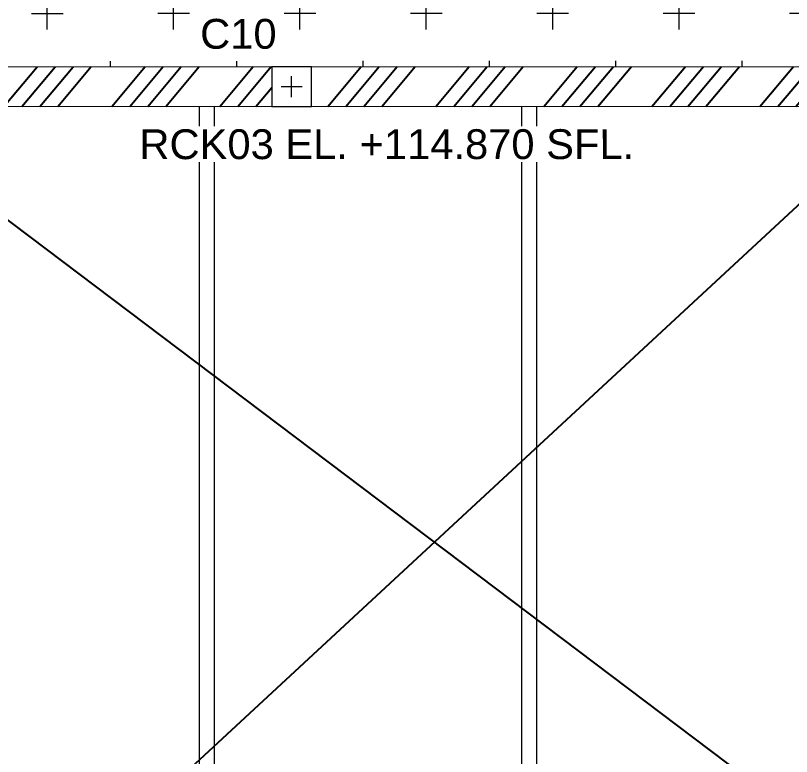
# Model space of a CAD drawing. Header units: millimetres. Extents: x 652937 to 1670132, y 1473552 to 2851037.
# Drawn here: x 714371 to 718271, y 1510774 to 1514500 of the extents above; entities that cross this region are included whole.
import ezdxf

# ---------------------------------------------------------------- set-up
doc = ezdxf.new("R2010")
doc.units = ezdxf.units.MM
doc.linetypes.add('HIDDEN', pattern=[0.375, 0.25, -0.125])
for name, color, linetype, lineweight in [('A-010-M_LINE', 3, 'Continuous', 9), ('A-230-M_FLOOR', 2, 'Continuous', 25), ('A-FLOR-E', 2, 'Continuous', 9), ('A-WALL', 2, 'Continuous', 25), ('S-230-A-FLOOR', 2, 'Continuous', 9)]:
    doc.layers.add(name, color=color, linetype=linetype, lineweight=lineweight)
doc.layers.add('DIM', color=1, linetype='Continuous')
doc.layers.add('TEXT', color=3, linetype='Continuous')
doc.styles.add('Arial', font='arial.ttf')

# ---------------------------------------------------------------- blocks, each defined once
blk = doc.blocks.new('opening')
at = {"layer": 'A-230-M_FLOOR', "color": 15, "linetype": 'HIDDEN', "ltscale": 30}
for p, q in [((6.9573, -9.8109), (11.8381, -3.3459)), ((6.9582, -3.3452), (11.8381, -8.6111))]:
    blk.add_line(p, q, dxfattribs=at)
blk = doc.blocks.new('1')
at = {"layer": 'A-010-M_LINE', "color": 252}
for p, q in [((274198, -47136.4), (279178, -47136.4)), ((274198, -47211.4), (279178, -47211.4)), ((274198, -48756.4), (279178, -48756.4)), ((274198, -48831.4), (279178, -48831.4))]:
    blk.add_line(p, q, dxfattribs=at)
blk = doc.blocks.new('C10')
at = {"layer": 'S-230-A-FLOOR', "color": 251}
for p, q in [((0, 0.0525), (0, -0.0525)), ((-0.0525, 0), (0.0525, 0))]:
    blk.add_line(p, q, dxfattribs=at)
at = {"layer": 'S-230-A-FLOOR', "color": 5}
blk.add_lwpolyline([(-0.1, 0.1), (-0.1, -0.1), (0.1, -0.1), (0.1, 0.1)], close=True, dxfattribs=at)
blk = doc.blocks.new('W-1-PP18-ST_ENT3_REV02_20260413-050421_PP18_ENT3_MAIN_PLAN')
at = {"layer": 'A-FLOR-E'}
h = blk.add_hatch(dxfattribs=at)
h.set_pattern_fill('CROSS', color=250, scale=50, angle=210.769)
h.set_pattern_definition([(90.0083, (9903.9, -26817.58), (-317.546, 317.454), [158.75, -476.25]), (180.0083, (9983.25, -26738.2), (-317.454, -317.546), [158.75, -476.25])])
h.paths.add_polyline_path([(10552.8, -11720.1), (10552.7, -10920), (11302.5, -10919.9), (11302.6, -11720)], flags=16)
h.paths.add_polyline_path([(18712.4, -10369.2), (18712.7, -10275.1), (20062.2, -10275), (20062.2, -7304.8), (20062.2, 1006.5), (8350.2, 1013.8), (8352.6, -15559), (13097.4, -15549.9), (13097.4, -10370)])
at = {"layer": 'TEXT'}
h = blk.add_hatch(dxfattribs=at)
h.set_pattern_fill('ANSI34', color=250, scale=21.831008, angle=305.769)
h.set_pattern_definition([(230.0083, (16484.82, -22407.65), (318.622, -267.277), []), (230.0083, (16387.17, -22416.2), (318.622, -267.277), []), (230.0083, (16289.52, -22424.77), (318.622, -267.277), []), (230.0083, (16191.87, -22433.32), (318.622, -267.277), [])])
h.paths.add_polyline_path([(8351.9, -15550.1), (8350.2, 1004.8), (20060.2, 1006.6), (20061.9, -15548.3)], flags=16)
h.paths.add_polyline_path([(8201.9, -15700.1), (8201.1, 1155.7), (20210.7, 1155.9), (20211.5, -15699.8)])
h = blk.add_hatch(dxfattribs=at)
h.set_pattern_fill('ANSI34', color=250, scale=21.831008, angle=305.769)
h.set_pattern_definition([(230.0083, (10896.3, -22408.46), (318.622, -267.277), []), (230.0083, (10798.65, -22417), (318.622, -267.277), []), (230.0083, (10701, -22425.58), (318.622, -267.277), []), (230.0083, (10603.35, -22434.13), (318.622, -267.277), [])])
h.paths.add_polyline_path([(15331.5, -10569.8), (15331.5, -10369.7), (13097, -10370.1), (13097.7, -15549.9), (13247.7, -15549.9), (13247, -10570)])
h.paths.add_polyline_path([(15531.5, -10369.7), (15531.5, -10569.7), (18512.7, -10569.3), (18512.8, -11675), (19812, -11674.9), (19811.9, -11475), (18712.6, -11475), (18712.7, -10369.3)])
at = {"layer": 'A-WALL', "color": 2, "lineweight": 13}
for points in [[(13097.4, -15549.9), (13097.4, -10370.1), (18712.7, -10369.2)], [(13247.4, -15549.9), (13247.4, -10570), (18512.7, -10569.3)]]:
    blk.add_lwpolyline(points, dxfattribs=at)
at = {"color": 4, "xscale": 1000, "yscale": 1000, "zscale": 1000, "rotation": 90.00830806532032}
blk.add_blockref('opening', (9903.2, -22408.6), dxfattribs=at)
at = {"layer": 'A-WALL', "color": 1, "linetype": 'HIDDEN', "lineweight": 13, "ltscale": 8, "rotation": 90}
blk.add_blockref('1', (-32168, -289748.1), dxfattribs=at)
at = {"layer": 'S-230-A-FLOOR', "color": 4, "xscale": 1000, "yscale": 1000, "zscale": 1000, "rotation": 90.00830806532032}
blk.add_blockref('C10', (15431.5, -10470), dxfattribs=at)
at = {"layer": 'DIM', "color": 3, "char_height": 150, "attachment_point": 5, "rotation": 0.0083, "style": 'Arial', "bg_fill": 3, "box_fill_scale": 1.1, "bg_fill_color": 256, "bg_fill_true_color": 13158600, "bg_fill_transparency": 0}
for s, insert in [('\\A1;C10', (15163.9, -10205.8)), ('\\A1;RCK03 EL. +114.870 SFL.', (15909.8, -10760.7))]:
    blk.add_mtext(s, dxfattribs=dict(at, insert=insert))

msp = doc.modelspace()

# ---------------------------------------------------------------- block references
at = {"color": 6}
msp.add_blockref('W-1-PP18-ST_ENT3_REV02_20260413-050421_PP18_ENT3_MAIN_PLAN', (700327.4222, 1524612.6223), dxfattribs=at)

doc.saveas('drawing.dxf')
